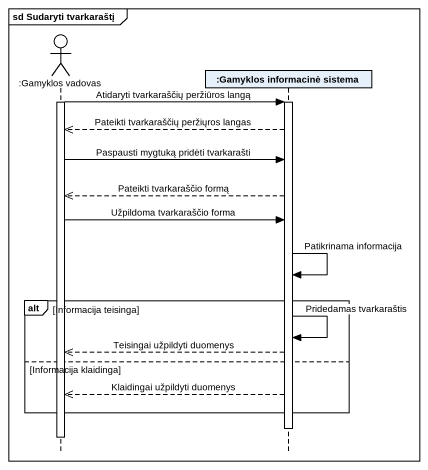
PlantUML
@startuml
mainframe sd Sudaryti tvarkaraštį
hide footbox
actor ":Gamyklos vadovas" as Gamyklos_vadovas
participant ":Gamyklos informacinė sistema" as Gamyklos_informacinė_sistema

activate Gamyklos_vadovas
Gamyklos_vadovas -> Gamyklos_informacinė_sistema : Atidaryti tvarkaraščių peržiūros langą
activate Gamyklos_informacinė_sistema
Gamyklos_informacinė_sistema -->> Gamyklos_vadovas : Pateikti tvarkaraščių peržiųros langas
Gamyklos_vadovas -> Gamyklos_informacinė_sistema : Paspausti mygtuką pridėti tvarkarašti
Gamyklos_informacinė_sistema -->> Gamyklos_vadovas : Pateikti tvarkaraščio formą
Gamyklos_vadovas -> Gamyklos_informacinė_sistema : Užpildoma tvarkaraščio forma
Gamyklos_informacinė_sistema -> Gamyklos_informacinė_sistema : Patikrinama informacija
alt Informacija teisinga
  Gamyklos_informacinė_sistema -> Gamyklos_informacinė_sistema : Pridedamas tvarkaraštis
  Gamyklos_informacinė_sistema -->> Gamyklos_vadovas : Teisingai užpildyti duomenys
else Informacija klaidinga
  Gamyklos_informacinė_sistema -->> Gamyklos_vadovas : Klaidingai užpildyti duomenys
end
deactivate Gamyklos_informacinė_sistema
deactivate Gamyklos_vadovas
@enduml
